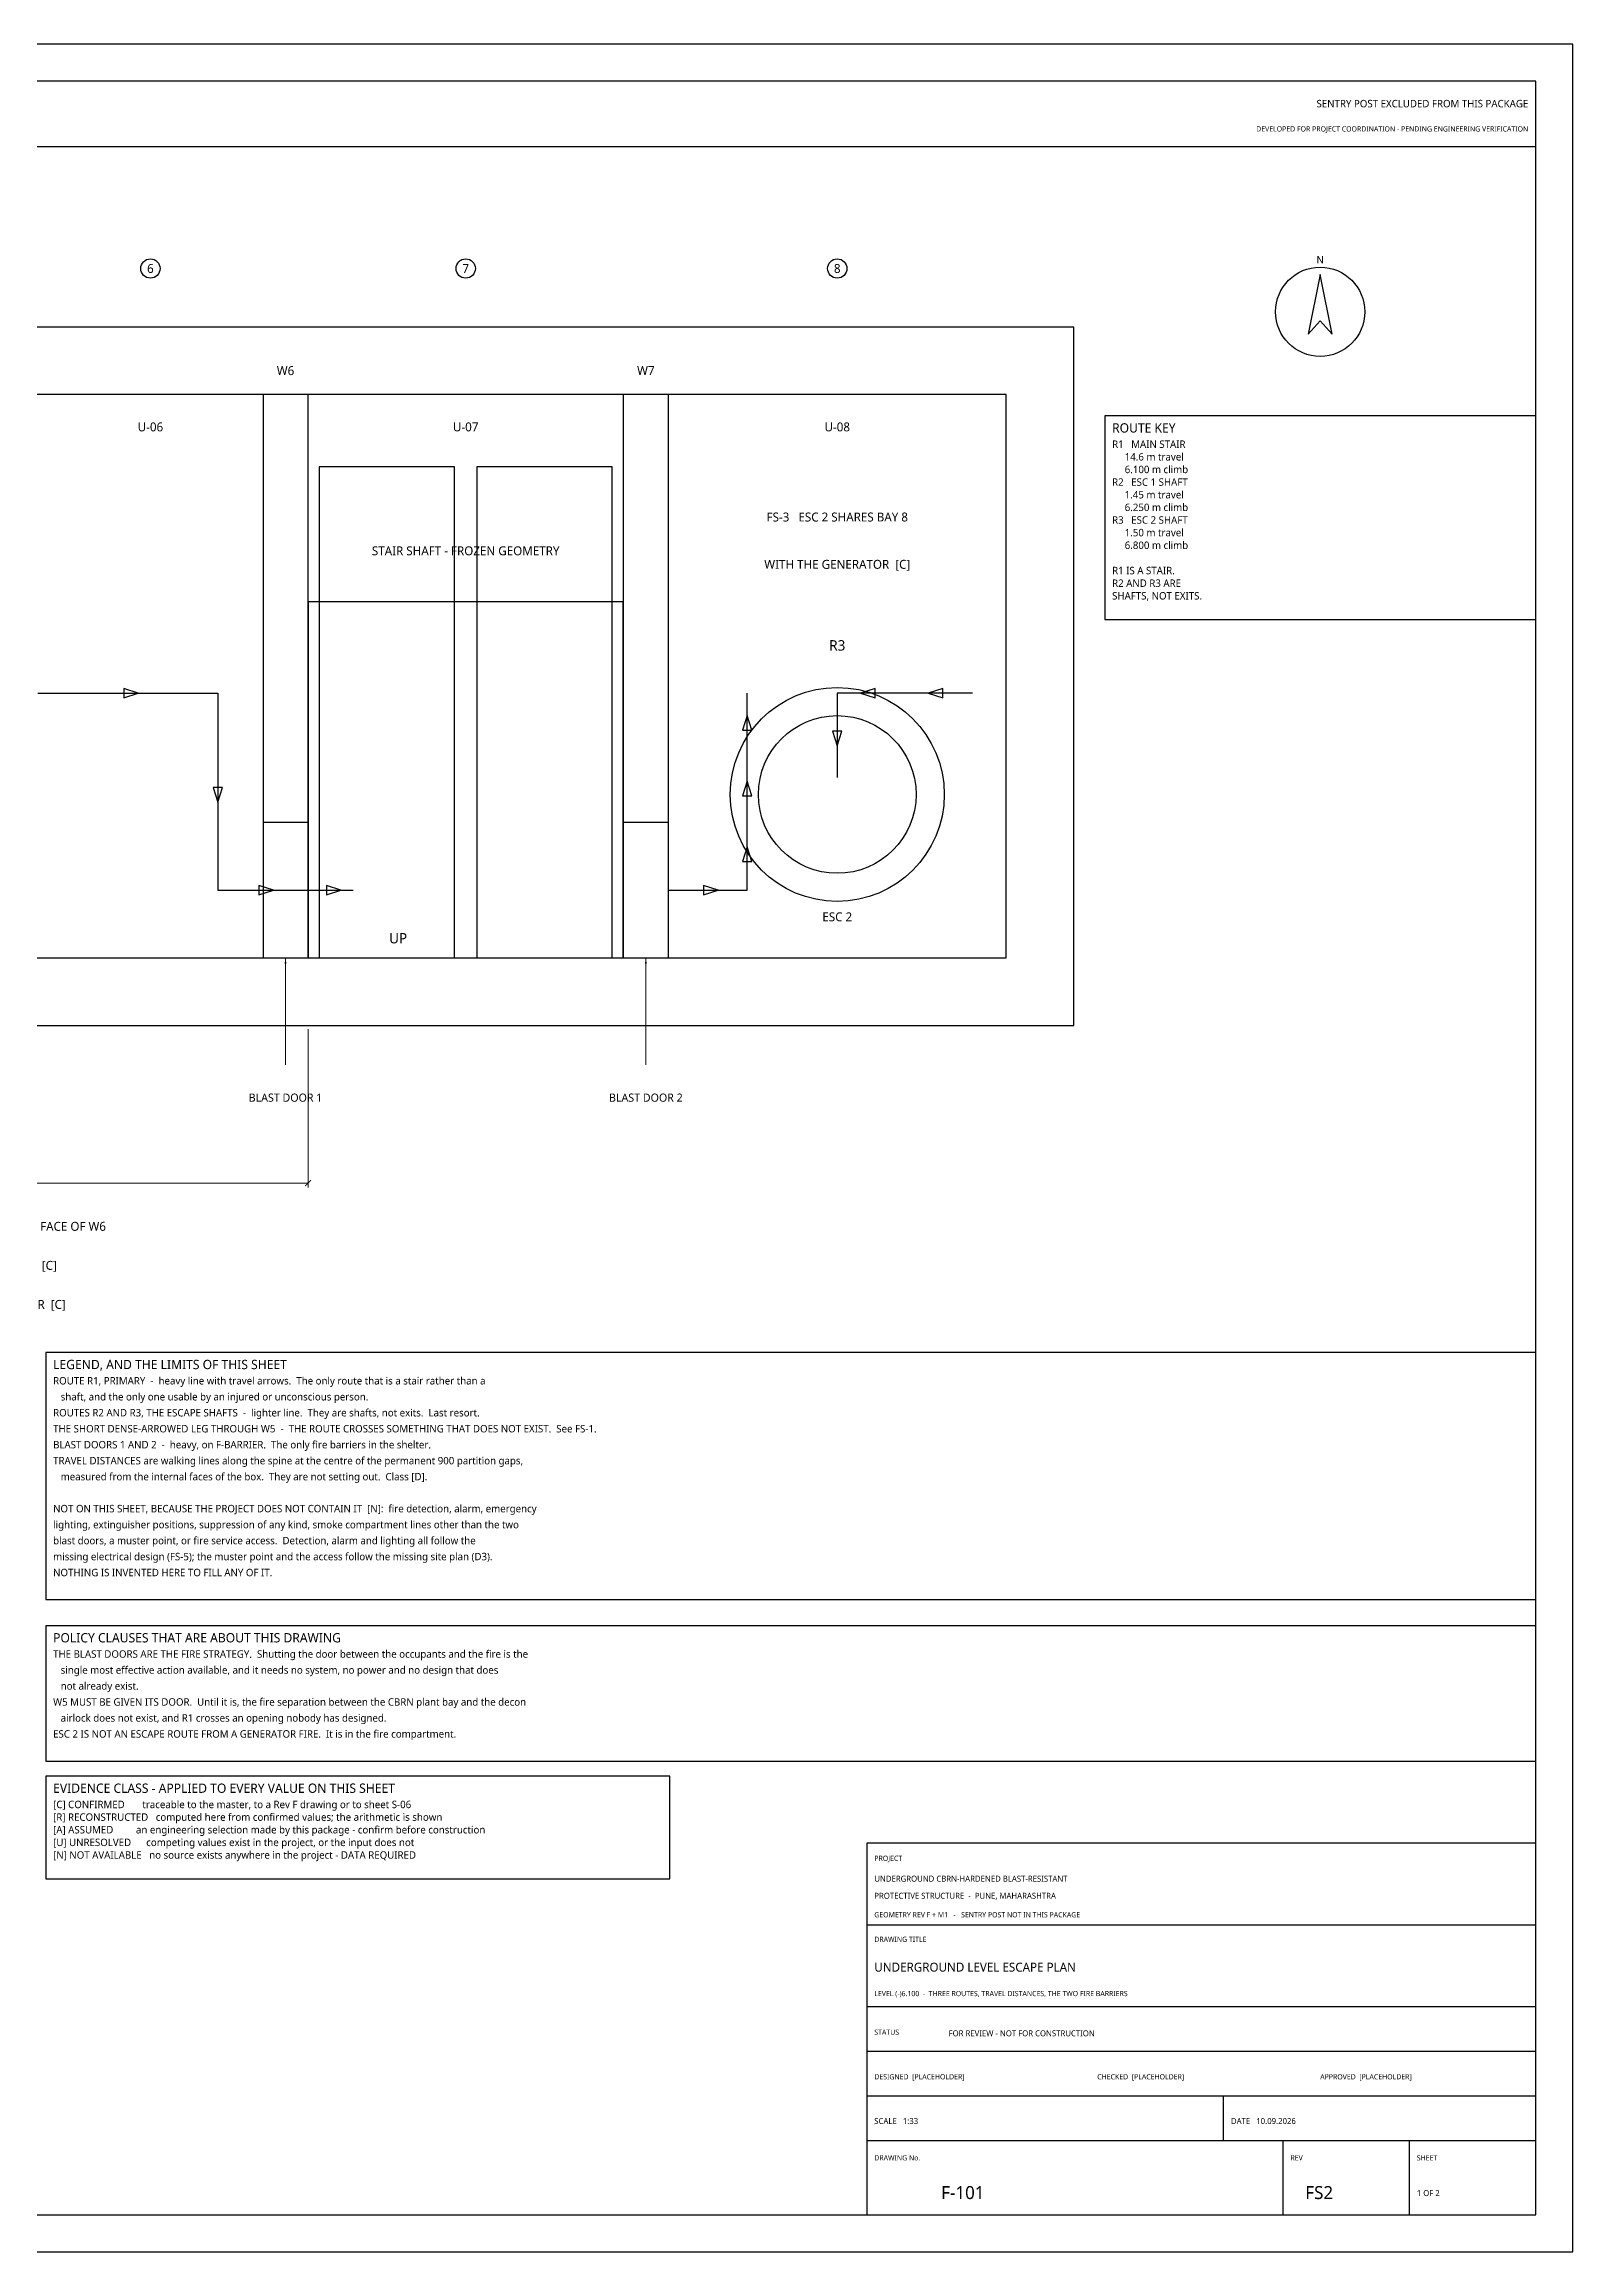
# Model space of a CAD drawing. Header units: millimetres. Extents: x 0 to 841, y 0 to 594.
# Drawn here: x 430 to 841, y 0 to 594 of the extents above; entities that cross this region are included whole.
import ezdxf
from ezdxf.enums import TextEntityAlignment as Align

# ---------------------------------------------------------------- set-up
doc = ezdxf.new("R2010")
doc.units = ezdxf.units.MM
for name, color, linetype in [('F-BARRIER', 1, 'Continuous'), ('F-ESCAPE', 3, 'Continuous'), ('F-SHAFT', 4, 'Continuous'), ('M-ARCH', 8, 'Continuous'), ('M-ARCH-HIDDEN', 8, 'Continuous'), ('M-DIM', 4, 'Continuous'), ('M-FLAG', 1, 'Continuous'), ('M-GRID', 5, 'Continuous'), ('M-STRUCT', 7, 'Continuous'), ('M-TEXT', 7, 'Continuous'), ('M-TITLE', 7, 'Continuous'), ('S-CALLOUT', 2, 'Continuous'), ('S-DIM', 4, 'Continuous'), ('S-NOTE', 7, 'Continuous'), ('S-TITLE', 7, 'Continuous')]:
    doc.layers.add(name, color=color, linetype=linetype)
doc.styles.add('OpenSans', font='OpenSans-Regular.ttf')
doc.dimstyles.new('SC-DIM', dxfattribs={"dimtxt": 1.8, "dimasz": 1.6, "dimexe": 1.2, "dimexo": 1, "dimgap": 0.8, "dimtad": 1, "dimdec": 0, "dimblk": 'ARCHTICK', "dimcen": 2.5, "dimclrd": 4, "dimclre": 4, "dimclrt": 4, "dimazin": 3, "dimtfac": 1, "dimtmove": 0, "dimatfit": 3, "dimlwd": 13, "dimlwe": 13})

# ---------------------------------------------------------------- blocks, each defined once
blk = doc.blocks.new('_ARCHTICK')
at = {"color": 0, "linetype": 'BYBLOCK', "const_width": 0.15}
blk.add_lwpolyline([(-0.5, -0.5), (0.5, 0.5)], dxfattribs=at)
blk = doc.blocks.new('NORTH')
at = {"layer": 'S-TITLE'}
blk.add_lwpolyline([(0, 10), (-3.2, -6), (0, -2.4), (3.2, -6), (0, 10)], close=True, dxfattribs=at)
blk.add_circle((0, 0), 12, dxfattribs=at)

msp = doc.modelspace()

# ---------------------------------------------------------------- linework, layer by layer
at = {"layer": 'F-BARRIER'}
for points in [[(488.485, 348.182), (500.606, 348.182), (500.606, 384.545), (488.485, 384.545)], [(585.455, 348.182), (597.576, 348.182), (597.576, 384.545), (585.455, 384.545)]]:
    msp.add_lwpolyline(points, close=True, dxfattribs=at)
at = {"layer": 'F-ESCAPE'}
for points in [[(427.879, 419.394), (476.364, 419.394), (476.364, 366.364), (500.606, 366.364)], [(500.606, 366.364), (512.727, 366.364)]]:
    msp.add_lwpolyline(points, dxfattribs=at)
for points in [[(454.921, 419.394), (451.001, 420.654), (451.001, 418.134)], [(476.364, 390.079), (477.624, 393.999), (475.104, 393.999)], [(491.285, 366.364), (487.365, 367.624), (487.365, 365.104)], [(509.467, 366.364), (505.547, 367.624), (505.547, 365.104)]]:
    msp.add_lwpolyline(points, close=True, dxfattribs=at)
at = {"layer": 'F-SHAFT'}
for points in [[(597.576, 366.364), (618.788, 366.364), (618.788, 419.394)], [(679.394, 419.394), (643.03, 419.394), (643.03, 396.667)]]:
    msp.add_lwpolyline(points, dxfattribs=at)
for points in [[(649.321, 419.394), (653.241, 418.134), (653.241, 420.654)], [(667.503, 419.394), (671.423, 418.134), (671.423, 420.654)], [(618.788, 413.356), (617.528, 409.436), (620.048, 409.436)], [(643.03, 405.23), (644.29, 409.15), (641.77, 409.15)], [(618.788, 395.679), (617.528, 391.759), (620.048, 391.759)], [(618.788, 378.002), (617.528, 374.082), (620.048, 374.082)], [(610.982, 366.364), (607.062, 367.624), (607.062, 365.104)]]:
    msp.add_lwpolyline(points, close=True, dxfattribs=at)
at = {"layer": 'M-ARCH'}
for points in [[(503.636, 348.182), (540, 348.182), (540, 480.303), (503.636, 480.303)], [(546.061, 348.182), (582.424, 348.182), (582.424, 480.303), (546.061, 480.303)]]:
    msp.add_lwpolyline(points, close=True, dxfattribs=at)
for radius in [28.788, 21.212]:
    msp.add_circle((643.03, 392.121), radius, dxfattribs=at)
at = {"layer": 'M-ARCH-HIDDEN'}
msp.add_lwpolyline([(500.606, 348.182), (585.455, 348.182), (585.455, 443.939), (500.606, 443.939)], close=True, dxfattribs=at)
at = {"layer": 'M-FLAG'}
for points in [[(488.485, 348.182), (500.606, 348.182), (500.606, 384.545), (488.485, 384.545)], [(585.455, 348.182), (597.576, 348.182), (597.576, 384.545), (585.455, 384.545)]]:
    msp.add_lwpolyline(points, close=True, dxfattribs=at)
at = {"layer": 'M-GRID'}
for centre in [(458.182, 533.636), (543.03, 533.636), (643.03, 533.636)]:
    msp.add_circle(centre, 2.6, dxfattribs=at)
at = {"layer": 'M-STRUCT'}
for points in [[(40, 330), (706.667, 330), (706.667, 517.879), (40, 517.879)], [(58.182, 348.182), (688.485, 348.182), (688.485, 499.697), (58.182, 499.697)], [(488.485, 348.182), (500.606, 348.182), (500.606, 499.697), (488.485, 499.697)], [(585.455, 348.182), (597.576, 348.182), (597.576, 499.697), (585.455, 499.697)]]:
    msp.add_lwpolyline(points, close=True, dxfattribs=at)
at = {"layer": 'M-TITLE'}
for p, q in [((10, 566.5), (831, 566.5)), ((651, 88), (831, 88)), ((651, 66), (831, 66)), ((651, 54), (831, 54)), ((651, 42), (831, 42)), ((747, 30), (747, 42)), ((651, 30), (831, 30)), ((763, 10), (763, 30)), ((797, 10), (797, 30))]:
    msp.add_line(p, q, dxfattribs=at)
msp.add_lwpolyline([(651, 10), (831, 10), (831, 110), (651, 110)], close=True, dxfattribs=at)
at = {"layer": 'S-TITLE'}
for points in [[(0, 0), (841, 0), (841, 594), (0, 594)], [(10, 10), (831, 10), (831, 584), (10, 584)], [(715, 439.175), (831, 439.175), (831, 494), (715, 494)], [(430, 175.475), (831, 175.475), (831, 242), (430, 242)], [(430, 132.05), (831, 132.05), (831, 168.475), (430, 168.475)], [(430, 100.375), (598, 100.375), (598, 128), (430, 128)]]:
    msp.add_lwpolyline(points, close=True, dxfattribs=at)

# ---------------------------------------------------------------- block references
at = {"layer": 'M-TITLE'}
msp.add_blockref('NORTH', (773, 522), dxfattribs=at)

# ---------------------------------------------------------------- texts
at = {"layer": 'F-BARRIER', "style": 'OpenSans'}
for s, height, p in [('BLAST DOOR 1', 2.2, (494.545, 308.788)), ('BLAST DOOR 2', 2.2, (591.515, 308.788)), ('BLAST DOORS 1 AND 2 ARE THE ONLY TWO REAL FIRE BARRIERS IN THE SHELTER  [C]', 2.4, (373.333, 253))]:
    msp.add_text(s, height=height, dxfattribs=at).set_placement(p, align=Align.BOTTOM_CENTER)
at = {"layer": 'F-ESCAPE', "style": 'OpenSans'}
msp.add_text('UP', height=2.8, dxfattribs=at).set_placement((524.848, 351.212), align=Align.BOTTOM_CENTER)
at = {"layer": 'F-SHAFT', "style": 'OpenSans'}
msp.add_text('R3', height=2.8, dxfattribs=at).set_placement((643.03, 430), align=Align.BOTTOM_CENTER)
at = {"layer": 'M-DIM', "style": 'OpenSans'}
msp.add_text('LONGEST TRAVEL TO R1  =  14.6 m  [D]  -  WEST INTERNAL FACE OF BAY 1 TO THE BAY 7 FACE OF W6', height=2.4, dxfattribs=at).set_placement((373.333, 274), align=Align.BOTTOM_CENTER)
at = {"layer": 'M-FLAG', "style": 'OpenSans'}
for s, height, p in [('SENTRY POST EXCLUDED FROM THIS PACKAGE', 2, (829, 577)), ('DEVELOPED FOR PROJECT COORDINATION - PENDING ENGINEERING VERIFICATION', 1.4, (829, 570.5))]:
    msp.add_text(s, height=height, dxfattribs=at).set_placement(p, align=Align.RIGHT)
for s, p in [('FS-3   ESC 2 SHARES BAY 8', (643.03, 464.848)), ('WITH THE GENERATOR  [C]', (643.03, 452.121)), ('SPINE  20.8 m INTERNAL.  BAYS 1 TO 6 ARE ONE SMOKE COMPARTMENT, FS-2  [C]', (373.333, 263.5))]:
    msp.add_text(s, height=2.4, dxfattribs=at).set_placement(p, align=Align.BOTTOM_CENTER)
msp.add_text('FOR REVIEW - NOT FOR CONSTRUCTION', height=1.6, dxfattribs=at).set_placement((673, 58))
at = {"layer": 'M-GRID', "style": 'OpenSans'}
for s, p in [('6', (458.182, 533.636)), ('7', (543.03, 533.636)), ('8', (643.03, 533.636))]:
    msp.add_text(s, height=2.4, dxfattribs=at).set_placement(p, align=Align.MIDDLE_CENTER)
at = {"layer": 'M-TEXT', "style": 'OpenSans'}
for s, p in [('W6', (494.545, 504.242)), ('W7', (591.515, 504.242)), ('U-06', (458.182, 489.091)), ('U-07', (543.03, 489.091)), ('U-08', (643.03, 489.091)), ('STAIR SHAFT - FROZEN GEOMETRY', (543.03, 455.758)), ('ESC 2', (643.03, 357.273))]:
    msp.add_text(s, height=2.4, dxfattribs=at).set_placement(p, align=Align.BOTTOM_CENTER)
at = {"layer": 'M-TITLE', "style": 'OpenSans'}
msp.add_text('N', height=2, dxfattribs=at).set_placement((773, 536), align=Align.MIDDLE_CENTER)
for s, height, p in [('PROJECT', 1.4, (653, 105.2)), ('UNDERGROUND CBRN-HARDENED BLAST-RESISTANT', 1.6, (653, 99.6)), ('PROTECTIVE STRUCTURE  -  PUNE, MAHARASHTRA', 1.6, (653, 95)), ('GEOMETRY REV F + M1   -   SENTRY POST NOT IN THIS PACKAGE', 1.4, (653, 90)), ('DRAWING TITLE', 1.4, (653, 83.4)), ('UNDERGROUND LEVEL ESCAPE PLAN', 2.4, (653, 75.4)), ('LEVEL (-)6.100  -  THREE ROUTES, TRAVEL DISTANCES, THE TWO FIRE BARRIERS', 1.4, (653, 68.8)), ('STATUS', 1.4, (653, 58.4)), ('DESIGNED  [PLACEHOLDER]', 1.4, (653, 46.4)), ('CHECKED  [PLACEHOLDER]', 1.4, (713, 46.4)), ('APPROVED  [PLACEHOLDER]', 1.4, (773, 46.4)), ('SCALE   1:33', 1.6, (653, 34.4)), ('DATE   10.09.2026', 1.6, (749, 34.4)), ('DRAWING No.', 1.4, (653, 24.6)), ('REV', 1.4, (765, 24.6)), ('SHEET', 1.4, (799, 24.6)), ('F-101', 3.5, (671, 14.2)), ('FS2', 3.5, (769, 14.2)), ('1 OF 2', 1.6, (799, 15))]:
    msp.add_text(s, height=height, dxfattribs=at).set_placement(p)
at = {"layer": 'S-NOTE', "style": 'OpenSans'}
for s, p in [('R1   MAIN STAIR', (717, 485.375)), ('     14.6 m travel', (717, 481.975)), ('R2   ESC 1 SHAFT', (717, 475.175)), ('     6.100 m climb', (717, 478.575)), ('     6.250 m climb', (717, 468.375)), ('     1.45 m travel', (717, 471.775)), ('R3   ESC 2 SHAFT', (717, 464.975)), ('     1.50 m travel', (717, 461.575)), ('     6.800 m climb', (717, 458.175)), ('R1 IS A STAIR.', (717, 451.375)), ('SHAFTS, NOT EXITS.', (717, 444.575)), ('R2 AND R3 ARE', (717, 447.975)), ('ROUTE R1, PRIMARY  -  heavy line with travel arrows.  The only route that is a stair rather than a', (432, 233.375)), ('ROUTES R2 AND R3, THE ESCAPE SHAFTS  -  lighter line.  They are shafts, not exits.  Last resort.', (432, 224.775)), ('   shaft, and the only one usable by an injured or unconscious person.', (432, 229.075)), ('THE SHORT DENSE-ARROWED LEG THROUGH W5  -  THE ROUTE CROSSES SOMETHING THAT DOES NOT EXIST.  See FS-1.', (432, 220.475)), ('TRAVEL DISTANCES are walking lines along the spine at the centre of the permanent 900 partition gaps,', (432, 211.875)), ('BLAST DOORS 1 AND 2  -  heavy, on F-BARRIER.  The only fire barriers in the shelter.', (432, 216.175)), ('   measured from the internal faces of the box.  They are not setting out.  Class [D].', (432, 207.575)), ('lighting, extinguisher positions, suppression of any kind, smoke compartment lines other than the two', (432, 194.675)), ('NOT ON THIS SHEET, BECAUSE THE PROJECT DOES NOT CONTAIN IT  [N]:  fire detection, alarm, emergency', (432, 198.975)), ('blast doors, a muster point, or fire service access.  Detection, alarm and lighting all follow the', (432, 190.375)), ('missing electrical design (FS-5); the muster point and the access follow the missing site plan (D3).', (432, 186.075)), ('NOTHING IS INVENTED HERE TO FILL ANY OF IT.', (432, 181.775)), ('THE BLAST DOORS ARE THE FIRE STRATEGY.  Shutting the door between the occupants and the fire is the', (432, 159.85)), ('   single most effective action available, and it needs no system, no power and no design that does', (432, 155.55)), ('W5 MUST BE GIVEN ITS DOOR.  Until it is, the fire separation between the CBRN plant bay and the decon', (432, 146.95)), ('   not already exist.', (432, 151.25)), ('   airlock does not exist, and R1 crosses an opening nobody has designed.', (432, 142.65)), ('ESC 2 IS NOT AN ESCAPE ROUTE FROM A GENERATOR FIRE.  It is in the fire compartment.', (432, 138.35)), ('[C] CONFIRMED       traceable to the master, to a Rev F drawing or to sheet S-06', (432, 119.375)), ('[R] RECONSTRUCTED   computed here from confirmed values; the arithmetic is shown', (432, 115.975)), ('[A] ASSUMED         an engineering selection made by this package - confirm before construction', (432, 112.575)), ('[U] UNRESOLVED      competing values exist in the project, or the input does not', (432, 109.175)), ('[N] NOT AVAILABLE   no source exists anywhere in the project - DATA REQUIRED', (432, 105.775))]:
    msp.add_text(s, height=2, dxfattribs=at).set_placement(p)
at = {"layer": 'S-TITLE', "style": 'OpenSans'}
for s, p in [('ROUTE KEY', (717, 489.5)), ('LEGEND, AND THE LIMITS OF THIS SHEET', (432, 237.5)), ('POLICY CLAUSES THAT ARE ABOUT THIS DRAWING', (432, 163.975)), ('EVIDENCE CLASS - APPLIED TO EVERY VALUE ON THIS SHEET', (432, 123.5))]:
    msp.add_text(s, height=2.5, dxfattribs=at).set_placement(p)

# ---------------------------------------------------------------- dimensions: what is measured, and where the dimension line sits
at = {"layer": 'S-DIM'}
msp.add_linear_dim(base=(58.182, 287.576), p1=(58.182, 330), p2=(500.606, 330), dimstyle='SC-DIM', override={"dimlfac": 33}, dxfattribs=at).render()

# ---------------------------------------------------------------- leaders
at = {"layer": 'S-CALLOUT'}
for points in [[(494.545, 348.182), (494.545, 319.394)], [(591.515, 348.182), (591.515, 319.394)]]:
    msp.add_leader(points, dimstyle='SC-DIM', dxfattribs=at)

doc.saveas('drawing.dxf')
